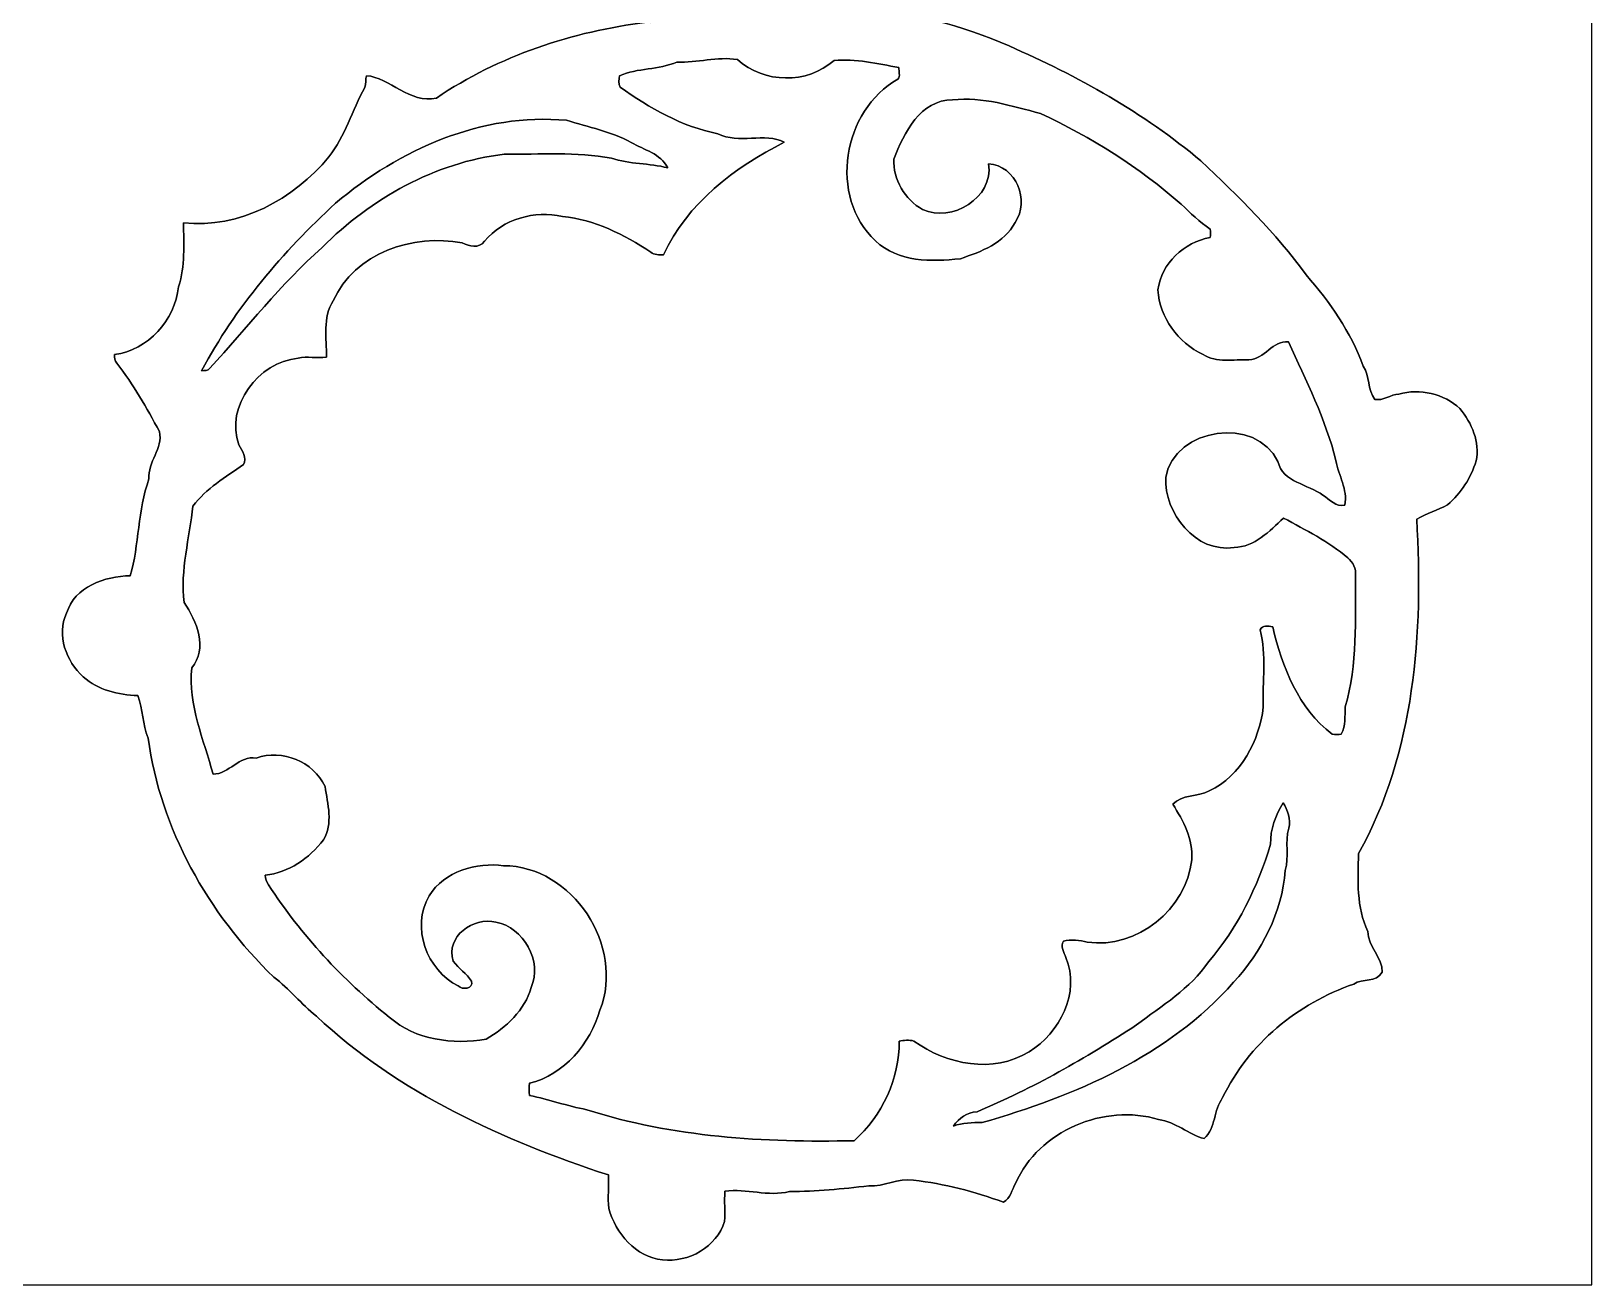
# Model space of a CAD drawing. Header units: centimetres. Extents: x -16.8 to 16.8, y -16.7 to 16.7.
# Drawn here: x -4.08 to 16.77, y -16.67 to 0.09 of the extents above; entities that cross this region are included whole.
import ezdxf

# ---------------------------------------------------------------- set-up
doc = ezdxf.new("R2010")
doc.units = ezdxf.units.CM
doc.header["$MEASUREMENT"] = 0
doc.layers.add('Layer 1', color=7, linetype='Continuous')

msp = doc.modelspace()

# ---------------------------------------------------------------- linework, layer by layer
at = {"layer": 'Layer 1', "color": 7}
for points, knots in [([(-16.77458, 16.66875), (-16.77458, 16.66875), (16.77458, 16.66875), (16.77458, 16.66875), (16.77458, 16.66875), (16.77458, 16.66875), (16.77458, -16.66875), (16.77458, -16.66875), (16.77458, -16.66875), (16.77458, -16.66875), (-16.77458, -16.66875), (-16.77458, -16.66875), (-16.77458, -16.66875), (-16.77458, -16.66875), (-16.77458, 16.66875), (-16.77458, 16.66875), (-16.77458, 16.66875), (-16.77458, 16.66875), (-16.77458, 16.66875), (-16.77458, 16.66875)], [0, 0, 0, 0, 0.16666667, 0.16666667, 0.16666667, 0.16666667, 0.33333333, 0.33333333, 0.33333333, 0.33333333, 0.5, 0.5, 0.5, 0.5, 0.66666667, 0.66666667, 0.66666667, 0.66666667, 1, 1, 1, 1]), ([(5.17842, 0.66569), (5.10328, 0.55033), (5.1121, 0.40111), (5.0352, 0.28893), (5.0352, 0.28893), (4.73428, 0.29669), (4.445, 0.19438), (4.14373, 0.21026), (4.14373, 0.21026), (3.15031, 0.08714), (2.16817, -0.23707), (1.33209, -0.80292), (1.33209, -0.80292), (0.98072, -0.88441), (0.70556, -0.5267), (0.39617, -0.50447), (0.39617, -0.50447), (0.38559, -0.55598), (0.39123, -0.61066), (0.37324, -0.66075), (0.37324, -0.66075), (0.21026, -0.96873), (0.11254, -1.31233), (-0.10478, -1.59032), (-0.10478, -1.59032), (-0.57503, -2.15724), (-1.29752, -2.55199), (-2.04929, -2.47086), (-2.04929, -2.47086), (-2.04435, -2.75766), (-2.02424, -3.04835), (-2.11526, -3.32493), (-2.11526, -3.32493), (-2.16394, -3.77119), (-2.52024, -4.17618), (-2.96933, -4.23122), (-2.96933, -4.23122), (-2.9718, -4.27214), (-2.9718, -4.31694), (-2.93829, -4.34728), (-2.93829, -4.34728), (-2.71921, -4.63268), (-2.54106, -4.94594), (-2.36961, -5.26133), (-2.36961, -5.26133), (-2.31951, -5.48887), (-2.52942, -5.66914), (-2.50966, -5.89527), (-2.50966, -5.89527), (-2.661, -6.31155), (-2.63843, -6.77792), (-2.76119, -7.18926), (-2.76119, -7.18926), (-3.09668, -7.19631), (-3.50555, -7.33601), (-3.61068, -7.69091), (-3.61068, -7.69091), (-3.74826, -7.97877), (-3.61774, -8.33755), (-3.38773, -8.53863), (-3.38773, -8.53863), (-3.19229, -8.72102), (-2.91853, -8.77993), (-2.65924, -8.79158), (-2.65924, -8.79158), (-2.58939, -8.97431), (-2.59786, -9.17681), (-2.5206, -9.36025), (-2.5206, -9.36025), (-2.35832, -10.57134), (-1.71979, -11.70411), (-0.84279, -12.55466), (-0.84279, -12.55466), (-0.63676, -12.71199), (-0.47272, -12.9159), (-0.27164, -13.07888), (-0.27164, -13.07888), (0.82303, -14.10441), (2.2285, -14.74082), (3.63185, -15.20084), (3.63185, -15.20084), (3.64031, -15.34936), (3.6195, -15.49894), (3.63502, -15.64746), (3.63502, -15.64746), (3.72957, -15.97801), (3.99521, -16.29869), (4.35434, -16.33467), (4.35434, -16.33467), (4.69935, -16.37418), (5.08212, -16.16428), (5.18266, -15.82067), (5.18266, -15.82067), (5.19465, -15.68697), (5.17701, -15.55256), (5.1883, -15.41921), (5.1883, -15.41921), (5.47793, -15.37723), (5.76439, -15.494), (6.05049, -15.42274), (6.05049, -15.42274), (6.4068, -15.41886), (6.75746, -15.38676), (7.11024, -15.34654), (7.11024, -15.34654), (7.31626, -15.35924), (7.4997, -15.2333), (7.70925, -15.2721), (7.70925, -15.2721), (8.11953, -15.31373), (8.52382, -15.4245), (8.91328, -15.5642), (8.91328, -15.5642), (9.00324, -15.51129), (9.023, -15.3984), (9.07274, -15.31408), (9.07274, -15.31408), (9.38107, -14.60923), (10.25984, -14.23811), (10.9855, -14.46001), (10.9855, -14.46001), (11.21022, -14.48717), (11.3852, -14.65756), (11.59298, -14.71471), (11.59298, -14.71471), (11.74997, -14.5729), (11.71787, -14.33124), (11.84063, -14.1665), (11.84063, -14.1665), (12.18389, -13.44683), (12.84605, -12.90567), (13.59394, -12.64885), (13.59394, -12.64885), (13.71141, -12.56347), (13.89415, -12.63403), (13.97353, -12.49116), (13.97353, -12.49116), (13.97882, -12.29078), (13.78303, -12.14755), (13.78091, -11.94576), (13.78091, -11.94576), (13.62639, -11.62332), (13.64827, -11.25396), (13.65814, -10.90366), (13.65814, -10.90366), (14.41415, -9.54229), (14.52139, -7.95232), (14.43531, -6.4329), (14.43531, -6.4329), (14.56725, -6.35776), (14.71401, -6.31331), (14.84701, -6.24099), (14.84701, -6.24099), (15.02481, -6.08542), (15.15957, -5.8801), (15.22906, -5.65397), (15.22906, -5.65397), (15.28339, -5.40173), (15.16839, -5.14773), (15.01246, -4.95512), (15.01246, -4.95512), (14.80185, -4.75086), (14.47447, -4.68454), (14.19578, -4.76038), (14.19578, -4.76038), (14.08324, -4.76603), (13.9887, -4.85563), (13.87299, -4.83094), (13.87299, -4.83094), (13.77668, -4.69724), (13.80772, -4.52437), (13.72094, -4.38644), (13.72094, -4.38644), (13.55125, -3.93241), (13.27679, -3.52848), (12.95717, -3.16759), (12.95717, -3.16759), (12.54936, -2.60597), (12.05442, -2.11702), (11.54959, -1.64324), (11.54959, -1.64324), (10.78336, -0.99907), (9.90106, -0.50659), (8.98631, -0.10689), (8.98631, -0.10689), (8.35096, 0.17039), (7.68032, 0.34784), (6.99135, 0.39194), (6.99135, 0.39194), (6.93561, 0.44979), (6.95501, 0.53693), (6.9275, 0.60643), (6.9275, 0.60643), (6.84354, 0.96379), (6.47065, 1.18992), (6.1214, 1.19839), (6.1214, 1.19839), (5.73476, 1.23578), (5.37386, 0.98531), (5.17842, 0.66569), (5.17842, 0.66569), (5.17842, 0.66569), (5.17842, 0.66569), (5.17842, 0.66569)], [0, 0, 0, 0, 0.01923077, 0.01923077, 0.01923077, 0.01923077, 0.03846154, 0.03846154, 0.03846154, 0.03846154, 0.05769231, 0.05769231, 0.05769231, 0.05769231, 0.07692308, 0.07692308, 0.07692308, 0.07692308, 0.09615385, 0.09615385, 0.09615385, 0.09615385, 0.11538462, 0.11538462, 0.11538462, 0.11538462, 0.13461538, 0.13461538, 0.13461538, 0.13461538, 0.15384615, 0.15384615, 0.15384615, 0.15384615, 0.17307692, 0.17307692, 0.17307692, 0.17307692, 0.19230769, 0.19230769, 0.19230769, 0.19230769, 0.21153846, 0.21153846, 0.21153846, 0.21153846, 0.23076923, 0.23076923, 0.23076923, 0.23076923, 0.25, 0.25, 0.25, 0.25, 0.26923077, 0.26923077, 0.26923077, 0.26923077, 0.28846154, 0.28846154, 0.28846154, 0.28846154, 0.30769231, 0.30769231, 0.30769231, 0.30769231, 0.32692308, 0.32692308, 0.32692308, 0.32692308, 0.34615385, 0.34615385, 0.34615385, 0.34615385, 0.36538462, 0.36538462, 0.36538462, 0.36538462, 0.38461538, 0.38461538, 0.38461538, 0.38461538, 0.40384615, 0.40384615, 0.40384615, 0.40384615, 0.42307692, 0.42307692, 0.42307692, 0.42307692, 0.44230769, 0.44230769, 0.44230769, 0.44230769, 0.46153846, 0.46153846, 0.46153846, 0.46153846, 0.48076923, 0.48076923, 0.48076923, 0.48076923, 0.5, 0.5, 0.5, 0.5, 0.51923077, 0.51923077, 0.51923077, 0.51923077, 0.53846154, 0.53846154, 0.53846154, 0.53846154, 0.55769231, 0.55769231, 0.55769231, 0.55769231, 0.57692308, 0.57692308, 0.57692308, 0.57692308, 0.59615385, 0.59615385, 0.59615385, 0.59615385, 0.61538462, 0.61538462, 0.61538462, 0.61538462, 0.63461538, 0.63461538, 0.63461538, 0.63461538, 0.65384615, 0.65384615, 0.65384615, 0.65384615, 0.67307692, 0.67307692, 0.67307692, 0.67307692, 0.69230769, 0.69230769, 0.69230769, 0.69230769, 0.71153846, 0.71153846, 0.71153846, 0.71153846, 0.73076923, 0.73076923, 0.73076923, 0.73076923, 0.75, 0.75, 0.75, 0.75, 0.76923077, 0.76923077, 0.76923077, 0.76923077, 0.78846154, 0.78846154, 0.78846154, 0.78846154, 0.80769231, 0.80769231, 0.80769231, 0.80769231, 0.82692308, 0.82692308, 0.82692308, 0.82692308, 0.84615385, 0.84615385, 0.84615385, 0.84615385, 0.86538462, 0.86538462, 0.86538462, 0.86538462, 0.88461538, 0.88461538, 0.88461538, 0.88461538, 0.90384615, 0.90384615, 0.90384615, 0.90384615, 0.92307692, 0.92307692, 0.92307692, 0.92307692, 0.94230769, 0.94230769, 0.94230769, 0.94230769, 0.96153846, 0.96153846, 0.96153846, 0.96153846, 1, 1, 1, 1]), ([(4.54695, -0.32209), (4.81859, -0.33655), (5.08388, -0.24271), (5.35517, -0.28857), (5.35517, -0.28857), (5.71288, -0.60819), (6.28544, -0.62054), (6.64774, -0.30057), (6.64774, -0.30057), (6.93244, -0.2734), (7.23053, -0.34114), (7.51452, -0.39582), (7.51452, -0.39582), (7.51064, -0.44521), (7.53533, -0.50765), (7.50147, -0.54857), (7.50147, -0.54857), (6.75993, -0.96696), (6.56802, -2.1209), (7.20161, -2.71321), (7.20161, -2.71321), (7.50817, -3.00037), (7.94597, -2.99297), (8.33543, -2.95063), (8.33543, -2.95063), (8.61342, -2.85785), (8.92246, -2.74285), (9.06709, -2.46662), (9.06709, -2.46662), (9.26818, -2.1777), (9.07979, -1.70286), (8.71291, -1.68346), (8.71291, -1.68346), (8.77852, -2.14066), (8.22113, -2.47262), (7.83026, -2.29376), (7.83026, -2.29376), (7.59425, -2.15935), (7.43021, -1.89054), (7.44573, -1.61854), (7.44573, -1.61854), (7.58049, -1.27176), (7.80062, -0.82268), (8.23207, -0.82832), (8.23207, -0.82832), (8.63106, -0.77999), (9.02441, -0.91228), (9.4047, -1.00859), (9.4047, -1.00859), (10.08415, -1.32433), (10.72515, -1.7272), (11.28783, -2.22321), (11.28783, -2.22321), (11.40777, -2.3428), (11.53336, -2.4578), (11.67306, -2.55482), (11.67306, -2.55482), (11.68294, -2.59115), (11.67836, -2.62996), (11.67412, -2.66735), (11.67412, -2.66735), (11.32276, -2.7305), (11.02325, -3.01025), (10.97386, -3.36868), (10.97386, -3.36868), (10.99961, -3.73909), (11.24409, -4.07388), (11.57817, -4.23051), (11.57817, -4.23051), (11.75949, -4.35187), (11.98668, -4.2926), (12.19165, -4.30283), (12.19165, -4.30283), (12.39837, -4.29613), (12.51585, -4.03578), (12.7187, -4.064), (12.7187, -4.064), (12.95823, -4.58117), (13.21611, -5.09588), (13.35546, -5.65079), (13.35546, -5.65079), (13.38862, -5.85117), (13.51562, -6.03321), (13.47329, -6.24381), (13.47329, -6.24381), (13.35017, -6.2738), (13.27432, -6.16938), (13.18119, -6.11293), (13.18119, -6.11293), (12.98257, -5.96265), (12.64426, -5.94395), (12.5797, -5.66349), (12.5797, -5.66349), (12.28725, -5.04896), (11.20352, -5.207), (11.0804, -5.87199), (11.0804, -5.87199), (11.05394, -6.34894), (11.48115, -6.89046), (11.99303, -6.81214), (11.99303, -6.81214), (12.27208, -6.80579), (12.4654, -6.59306), (12.6559, -6.41809), (12.6559, -6.41809), (12.94941, -6.58107), (13.25739, -6.72818), (13.51209, -6.95078), (13.51209, -6.95078), (13.58371, -7.00652), (13.62675, -7.09436), (13.61616, -7.18573), (13.61616, -7.18573), (13.61158, -7.77381), (13.64686, -8.37389), (13.47999, -8.94221), (13.47999, -8.94221), (13.47188, -9.06533), (13.4874, -9.19445), (13.42672, -9.30804), (13.42672, -9.30804), (13.3858, -9.31228), (13.34523, -9.31369), (13.30501, -9.30945), (13.30501, -9.30945), (12.85099, -8.96197), (12.63826, -8.40916), (12.51021, -7.87259), (12.51021, -7.87259), (12.44882, -7.8613), (12.37297, -7.84225), (12.34122, -7.91351), (12.34122, -7.91351), (12.43083, -8.24759), (12.36909, -8.60178), (12.38321, -8.94433), (12.38321, -8.94433), (12.33099, -9.39765), (12.08864, -9.86084), (11.66142, -10.06687), (11.66142, -10.06687), (11.50514, -10.14377), (11.29877, -10.11484), (11.17282, -10.24396), (11.17282, -10.24396), (11.31711, -10.46268), (11.4487, -10.71633), (11.42894, -10.98621), (11.42894, -10.98621), (11.35697, -11.64625), (10.69516, -12.18494), (10.03159, -12.08722), (10.03159, -12.08722), (9.92822, -12.06218), (9.81534, -12.04983), (9.71197, -12.07558), (9.71197, -12.07558), (9.66576, -12.14437), (9.72361, -12.22516), (9.74266, -12.29466), (9.74266, -12.29466), (9.94339, -12.76033), (9.66364, -13.3036), (9.25301, -13.55231), (9.25301, -13.55231), (8.77499, -13.85252), (8.15234, -13.72341), (7.71313, -13.41085), (7.71313, -13.41085), (7.64999, -13.38968), (7.58084, -13.40203), (7.51699, -13.40944), (7.51699, -13.40944), (7.5244, -13.9132), (7.29051, -14.40639), (6.91586, -14.74258), (6.91586, -14.74258), (5.71112, -14.76798), (4.48945, -14.69602), (3.34186, -14.32807), (3.34186, -14.32807), (3.08328, -14.27833), (2.83598, -14.19225), (2.57704, -14.13616), (2.57704, -14.13616), (2.57069, -14.08218), (2.57034, -14.0275), (2.57563, -13.97423), (2.57563, -13.97423), (3.03989, -13.85923), (3.38772, -13.44789), (3.51719, -12.99563), (3.51719, -12.99563), (3.85621, -12.1412), (3.1496, -11.06876), (2.22956, -11.06593), (2.22956, -11.06593), (1.87113, -11.01972), (1.4351, -11.13578), (1.23719, -11.46951), (1.23719, -11.46951), (0.98637, -11.88332), (1.20191, -12.46258), (1.62172, -12.67354), (1.62172, -12.67354), (1.68028, -12.72646), (1.82986, -12.71799), (1.80164, -12.60969), (1.80164, -12.60969), (1.73637, -12.50809), (1.62877, -12.44071), (1.55681, -12.34334), (1.55681, -12.34334), (1.45027, -12.0075), (1.82457, -11.75244), (2.12831, -11.81911), (2.12831, -11.81911), (2.49273, -11.88896), (2.75519, -12.34581), (2.59821, -12.6933), (2.59821, -12.6933), (2.51672, -13.00304), (2.25954, -13.22564), (1.99637, -13.38686), (1.99637, -13.38686), (1.55222, -13.45706), (1.05445, -13.40167), (0.70273, -13.09123), (0.70273, -13.09123), (0.07832, -12.58746), (-0.47766, -11.99656), (-0.91158, -11.32064), (-0.91158, -11.32064), (-0.93804, -11.28219), (-0.95885, -11.24021), (-0.95462, -11.19258), (-0.95462, -11.19258), (-0.641, -11.15942), (-0.36936, -10.96786), (-0.17745, -10.72056), (-0.17745, -10.72056), (-0.04586, -10.50219), (-0.12136, -10.23902), (-0.15628, -10.00831), (-0.15628, -10.00831), (-0.31433, -9.66752), (-0.72672, -9.5063), (-1.07738, -9.6266), (-1.07738, -9.6266), (-1.30457, -9.58921), (-1.44074, -9.84144), (-1.65312, -9.84285), (-1.65312, -9.84285), (-1.77412, -9.38706), (-1.99108, -8.91399), (-1.93887, -8.42222), (-1.93887, -8.42222), (-1.71697, -8.16046), (-1.86937, -7.79568), (-2.04082, -7.54909), (-2.04082, -7.54909), (-2.09444, -7.11165), (-1.96497, -6.68267), (-1.92334, -6.25722), (-1.92334, -6.25722), (-1.74237, -6.02439), (-1.4859, -5.86705), (-1.24425, -5.70406), (-1.24425, -5.70406), (-1.19451, -5.61411), (-1.26647, -5.51886), (-1.31022, -5.44089), (-1.31022, -5.44089), (-1.49366, -4.9209), (-1.0474, -4.3307), (-0.51717, -4.28096), (-0.51717, -4.28096), (-0.39229, -4.25309), (-0.26353, -4.28343), (-0.13758, -4.26685), (-0.13758, -4.26685), (-0.133, -4.01355), (-0.19226, -3.73909), (-0.04621, -3.51296), (-0.04621, -3.51296), (0.23812, -2.86773), (1.02517, -2.61549), (1.67675, -2.73861), (1.67675, -2.73861), (1.77729, -2.78342), (1.89548, -2.82187), (1.9745, -2.71745), (1.9745, -2.71745), (2.22321, -2.419), (2.64478, -2.30152), (3.01766, -2.38513), (3.01766, -2.38513), (3.44487, -2.42782), (3.84351, -2.6289), (4.19735, -2.86385), (4.19735, -2.86385), (4.24462, -2.90513), (4.30918, -2.89489), (4.36774, -2.89877), (4.36774, -2.89877), (4.68101, -2.21086), (5.32165, -1.72579), (5.98205, -1.39418), (5.98205, -1.39418), (5.72417, -1.25801), (5.37069, -1.42416), (5.09411, -1.28023), (5.09411, -1.28023), (4.61222, -1.1871), (4.18253, -0.93592), (3.78601, -0.65617), (3.78601, -0.65617), (3.76061, -0.61066), (3.77402, -0.55457), (3.77719, -0.50553), (3.77719, -0.50553), (4.02414, -0.39864), (4.29754, -0.42757), (4.54695, -0.32209)], [0, 0, 0, 0, 0.01219512, 0.01219512, 0.01219512, 0.01219512, 0.02439024, 0.02439024, 0.02439024, 0.02439024, 0.03658537, 0.03658537, 0.03658537, 0.03658537, 0.04878049, 0.04878049, 0.04878049, 0.04878049, 0.06097561, 0.06097561, 0.06097561, 0.06097561, 0.07317073, 0.07317073, 0.07317073, 0.07317073, 0.08536585, 0.08536585, 0.08536585, 0.08536585, 0.09756098, 0.09756098, 0.09756098, 0.09756098, 0.1097561, 0.1097561, 0.1097561, 0.1097561, 0.12195122, 0.12195122, 0.12195122, 0.12195122, 0.13414634, 0.13414634, 0.13414634, 0.13414634, 0.14634146, 0.14634146, 0.14634146, 0.14634146, 0.15853659, 0.15853659, 0.15853659, 0.15853659, 0.17073171, 0.17073171, 0.17073171, 0.17073171, 0.18292683, 0.18292683, 0.18292683, 0.18292683, 0.19512195, 0.19512195, 0.19512195, 0.19512195, 0.20731707, 0.20731707, 0.20731707, 0.20731707, 0.2195122, 0.2195122, 0.2195122, 0.2195122, 0.23170732, 0.23170732, 0.23170732, 0.23170732, 0.24390244, 0.24390244, 0.24390244, 0.24390244, 0.25609756, 0.25609756, 0.25609756, 0.25609756, 0.26829268, 0.26829268, 0.26829268, 0.26829268, 0.2804878, 0.2804878, 0.2804878, 0.2804878, 0.29268293, 0.29268293, 0.29268293, 0.29268293, 0.30487805, 0.30487805, 0.30487805, 0.30487805, 0.31707317, 0.31707317, 0.31707317, 0.31707317, 0.32926829, 0.32926829, 0.32926829, 0.32926829, 0.34146341, 0.34146341, 0.34146341, 0.34146341, 0.35365854, 0.35365854, 0.35365854, 0.35365854, 0.36585366, 0.36585366, 0.36585366, 0.36585366, 0.37804878, 0.37804878, 0.37804878, 0.37804878, 0.3902439, 0.3902439, 0.3902439, 0.3902439, 0.40243902, 0.40243902, 0.40243902, 0.40243902, 0.41463415, 0.41463415, 0.41463415, 0.41463415, 0.42682927, 0.42682927, 0.42682927, 0.42682927, 0.43902439, 0.43902439, 0.43902439, 0.43902439, 0.45121951, 0.45121951, 0.45121951, 0.45121951, 0.46341463, 0.46341463, 0.46341463, 0.46341463, 0.47560976, 0.47560976, 0.47560976, 0.47560976, 0.48780488, 0.48780488, 0.48780488, 0.48780488, 0.5, 0.5, 0.5, 0.5, 0.51219512, 0.51219512, 0.51219512, 0.51219512, 0.52439024, 0.52439024, 0.52439024, 0.52439024, 0.53658537, 0.53658537, 0.53658537, 0.53658537, 0.54878049, 0.54878049, 0.54878049, 0.54878049, 0.56097561, 0.56097561, 0.56097561, 0.56097561, 0.57317073, 0.57317073, 0.57317073, 0.57317073, 0.58536585, 0.58536585, 0.58536585, 0.58536585, 0.59756098, 0.59756098, 0.59756098, 0.59756098, 0.6097561, 0.6097561, 0.6097561, 0.6097561, 0.62195122, 0.62195122, 0.62195122, 0.62195122, 0.63414634, 0.63414634, 0.63414634, 0.63414634, 0.64634146, 0.64634146, 0.64634146, 0.64634146, 0.65853659, 0.65853659, 0.65853659, 0.65853659, 0.67073171, 0.67073171, 0.67073171, 0.67073171, 0.68292683, 0.68292683, 0.68292683, 0.68292683, 0.69512195, 0.69512195, 0.69512195, 0.69512195, 0.70731707, 0.70731707, 0.70731707, 0.70731707, 0.7195122, 0.7195122, 0.7195122, 0.7195122, 0.73170732, 0.73170732, 0.73170732, 0.73170732, 0.74390244, 0.74390244, 0.74390244, 0.74390244, 0.75609756, 0.75609756, 0.75609756, 0.75609756, 0.76829268, 0.76829268, 0.76829268, 0.76829268, 0.7804878, 0.7804878, 0.7804878, 0.7804878, 0.79268293, 0.79268293, 0.79268293, 0.79268293, 0.80487805, 0.80487805, 0.80487805, 0.80487805, 0.81707317, 0.81707317, 0.81707317, 0.81707317, 0.82926829, 0.82926829, 0.82926829, 0.82926829, 0.84146341, 0.84146341, 0.84146341, 0.84146341, 0.85365854, 0.85365854, 0.85365854, 0.85365854, 0.86585366, 0.86585366, 0.86585366, 0.86585366, 0.87804878, 0.87804878, 0.87804878, 0.87804878, 0.8902439, 0.8902439, 0.8902439, 0.8902439, 0.90243902, 0.90243902, 0.90243902, 0.90243902, 0.91463415, 0.91463415, 0.91463415, 0.91463415, 0.92682927, 0.92682927, 0.92682927, 0.92682927, 0.93902439, 0.93902439, 0.93902439, 0.93902439, 0.95121951, 0.95121951, 0.95121951, 0.95121951, 0.96341463, 0.96341463, 0.96341463, 0.96341463, 0.97560976, 0.97560976, 0.97560976, 0.97560976, 1, 1, 1, 1]), ([(-0.01588, -2.2098), (0.83749, -1.48731), (1.94028, -0.99554), (3.07234, -1.10067), (3.07234, -1.10067), (3.36374, -1.19168), (3.66466, -1.24954), (3.93629, -1.39559), (3.93629, -1.39559), (4.1081, -1.50036), (4.32717, -1.54093), (4.42419, -1.73673), (4.42419, -1.73673), (4.17654, -1.6704), (3.91478, -1.69016), (3.6703, -1.60761), (3.6703, -1.60761), (3.20005, -1.51659), (2.71604, -1.55857), (2.23873, -1.55328), (2.23873, -1.55328), (1.31339, -1.6637), (0.46108, -2.14524), (-0.19614, -2.79964), (-0.19614, -2.79964), (-0.74542, -3.29071), (-1.20121, -3.87279), (-1.6951, -4.41607), (-1.6951, -4.41607), (-1.71838, -4.45629), (-1.76989, -4.44218), (-1.80728, -4.44853), (-1.80728, -4.44853), (-1.35537, -3.60468), (-0.72214, -2.85609), (-0.01588, -2.2098)], [0, 0, 0, 0, 0.1, 0.1, 0.1, 0.1, 0.2, 0.2, 0.2, 0.2, 0.3, 0.3, 0.3, 0.3, 0.4, 0.4, 0.4, 0.4, 0.5, 0.5, 0.5, 0.5, 0.6, 0.6, 0.6, 0.6, 0.7, 0.7, 0.7, 0.7, 0.8, 0.8, 0.8, 0.8, 1, 1, 1, 1]), ([(12.48128, -10.77877), (12.47599, -10.58122), (12.54936, -10.39248), (12.64744, -10.2235), (12.64744, -10.2235), (12.71094, -10.32369), (12.75433, -10.44681), (12.72469, -10.56605), (12.72469, -10.56605), (12.66966, -10.74914), (12.7321, -10.94599), (12.67707, -11.13014), (12.67707, -11.13014), (12.63332, -11.68717), (12.36662, -12.21599), (11.98598, -12.62309), (11.98598, -12.62309), (11.11814, -13.61193), (9.85873, -14.14709), (8.62506, -14.49987), (8.62506, -14.49987), (8.49454, -14.49634), (8.36577, -14.50375), (8.24159, -14.54679), (8.24159, -14.54679), (8.3185, -14.43814), (8.42151, -14.36441), (8.55768, -14.35417), (8.55768, -14.35417), (9.30557, -14.04338), (10.01113, -13.63662), (10.68881, -13.19459), (10.68881, -13.19459), (11.02924, -12.93918), (11.4046, -12.71023), (11.65084, -12.35322), (11.65084, -12.35322), (12.04242, -11.89849), (12.30912, -11.35062), (12.48128, -10.77877)], [0, 0, 0, 0, 0.09090909, 0.09090909, 0.09090909, 0.09090909, 0.18181818, 0.18181818, 0.18181818, 0.18181818, 0.27272727, 0.27272727, 0.27272727, 0.27272727, 0.36363636, 0.36363636, 0.36363636, 0.36363636, 0.45454545, 0.45454545, 0.45454545, 0.45454545, 0.54545455, 0.54545455, 0.54545455, 0.54545455, 0.63636364, 0.63636364, 0.63636364, 0.63636364, 0.72727273, 0.72727273, 0.72727273, 0.72727273, 0.81818182, 0.81818182, 0.81818182, 0.81818182, 1, 1, 1, 1])]:
    msp.add_open_spline(points, degree=3, knots=knots, dxfattribs=at)
at = {"layer": 'Layer 1', "color": 251}
for points, knots in [([(5.17842, 0.66569), (5.37386, 0.98531), (5.73476, 1.23578), (6.1214, 1.19839), (6.1214, 1.19839), (6.47065, 1.18992), (6.84354, 0.96379), (6.9275, 0.60643), (6.9275, 0.60643), (6.95501, 0.53693), (6.93561, 0.44979), (6.99135, 0.39194), (6.99135, 0.39194), (7.68032, 0.34784), (8.35096, 0.17039), (8.98631, -0.10689), (8.98631, -0.10689), (9.90106, -0.50659), (10.78336, -0.99907), (11.54959, -1.64324), (11.54959, -1.64324), (12.05442, -2.11702), (12.54936, -2.60597), (12.95717, -3.16759), (12.95717, -3.16759), (13.27679, -3.52848), (13.55125, -3.93241), (13.72094, -4.38644), (13.72094, -4.38644), (13.80772, -4.52437), (13.77668, -4.69724), (13.87299, -4.83094), (13.87299, -4.83094), (13.9887, -4.85563), (14.08324, -4.76603), (14.19578, -4.76038), (14.19578, -4.76038), (14.47447, -4.68454), (14.80185, -4.75086), (15.01246, -4.95512), (15.01246, -4.95512), (15.16839, -5.14773), (15.28339, -5.40173), (15.22906, -5.65397), (15.22906, -5.65397), (15.15957, -5.8801), (15.02481, -6.08542), (14.84701, -6.24099), (14.84701, -6.24099), (14.71401, -6.31331), (14.56725, -6.35776), (14.43531, -6.4329), (14.43531, -6.4329), (14.52139, -7.95232), (14.41415, -9.54229), (13.65814, -10.90366), (13.65814, -10.90366), (13.64827, -11.25396), (13.62639, -11.62332), (13.78091, -11.94576), (13.78091, -11.94576), (13.78303, -12.14755), (13.97882, -12.29078), (13.97353, -12.49116), (13.97353, -12.49116), (13.89415, -12.63403), (13.71141, -12.56347), (13.59394, -12.64885), (13.59394, -12.64885), (12.84605, -12.90567), (12.18389, -13.44683), (11.84063, -14.1665), (11.84063, -14.1665), (11.71787, -14.33124), (11.74997, -14.5729), (11.59298, -14.71471), (11.59298, -14.71471), (11.3852, -14.65756), (11.21022, -14.48717), (10.9855, -14.46001), (10.9855, -14.46001), (10.25984, -14.23811), (9.38107, -14.60923), (9.07274, -15.31408), (9.07274, -15.31408), (9.023, -15.3984), (9.00324, -15.51129), (8.91328, -15.5642), (8.91328, -15.5642), (8.52382, -15.4245), (8.11953, -15.31373), (7.70925, -15.2721), (7.70925, -15.2721), (7.4997, -15.2333), (7.31626, -15.35924), (7.11024, -15.34654), (7.11024, -15.34654), (6.75746, -15.38676), (6.4068, -15.41886), (6.05049, -15.42274), (6.05049, -15.42274), (5.76439, -15.494), (5.47793, -15.37723), (5.1883, -15.41921), (5.1883, -15.41921), (5.17701, -15.55256), (5.19465, -15.68697), (5.18266, -15.82067), (5.18266, -15.82067), (5.08212, -16.16428), (4.69935, -16.37418), (4.35434, -16.33467), (4.35434, -16.33467), (3.99521, -16.29869), (3.72957, -15.97801), (3.63502, -15.64746), (3.63502, -15.64746), (3.6195, -15.49894), (3.64031, -15.34936), (3.63185, -15.20084), (3.63185, -15.20084), (2.2285, -14.74082), (0.82303, -14.10441), (-0.27164, -13.07888), (-0.27164, -13.07888), (-0.47272, -12.9159), (-0.63676, -12.71199), (-0.84279, -12.55466), (-0.84279, -12.55466), (-1.71979, -11.70411), (-2.35832, -10.57134), (-2.5206, -9.36025), (-2.5206, -9.36025), (-2.59786, -9.17681), (-2.58939, -8.97431), (-2.65924, -8.79158), (-2.65924, -8.79158), (-2.91853, -8.77993), (-3.19229, -8.72102), (-3.38773, -8.53863), (-3.38773, -8.53863), (-3.61774, -8.33755), (-3.74826, -7.97877), (-3.61068, -7.69091), (-3.61068, -7.69091), (-3.50555, -7.33601), (-3.09668, -7.19631), (-2.76119, -7.18926), (-2.76119, -7.18926), (-2.63843, -6.77792), (-2.661, -6.31155), (-2.50966, -5.89527), (-2.50966, -5.89527), (-2.52942, -5.66914), (-2.31951, -5.48887), (-2.36961, -5.26133), (-2.36961, -5.26133), (-2.54106, -4.94594), (-2.71921, -4.63268), (-2.93829, -4.34728), (-2.93829, -4.34728), (-2.9718, -4.31694), (-2.9718, -4.27214), (-2.96933, -4.23122), (-2.96933, -4.23122), (-2.52024, -4.17618), (-2.16394, -3.77119), (-2.11526, -3.32493), (-2.11526, -3.32493), (-2.02424, -3.04835), (-2.04435, -2.75766), (-2.04929, -2.47086), (-2.04929, -2.47086), (-1.29752, -2.55199), (-0.57503, -2.15724), (-0.10478, -1.59032), (-0.10478, -1.59032), (0.11254, -1.31233), (0.21026, -0.96873), (0.37324, -0.66075), (0.37324, -0.66075), (0.39123, -0.61066), (0.38559, -0.55598), (0.39617, -0.50447), (0.39617, -0.50447), (0.70556, -0.5267), (0.98072, -0.88441), (1.33209, -0.80292), (1.33209, -0.80292), (2.16817, -0.23707), (3.15031, 0.08714), (4.14373, 0.21026), (4.14373, 0.21026), (4.445, 0.19438), (4.73428, 0.29669), (5.0352, 0.28893), (5.0352, 0.28893), (5.1121, 0.40111), (5.10328, 0.55033), (5.17842, 0.66569), (5.17842, 0.66569), (5.17842, 0.66569), (5.17842, 0.66569), (5.17842, 0.66569)], [0, 0, 0, 0, 0.01923077, 0.01923077, 0.01923077, 0.01923077, 0.03846154, 0.03846154, 0.03846154, 0.03846154, 0.05769231, 0.05769231, 0.05769231, 0.05769231, 0.07692308, 0.07692308, 0.07692308, 0.07692308, 0.09615385, 0.09615385, 0.09615385, 0.09615385, 0.11538462, 0.11538462, 0.11538462, 0.11538462, 0.13461538, 0.13461538, 0.13461538, 0.13461538, 0.15384615, 0.15384615, 0.15384615, 0.15384615, 0.17307692, 0.17307692, 0.17307692, 0.17307692, 0.19230769, 0.19230769, 0.19230769, 0.19230769, 0.21153846, 0.21153846, 0.21153846, 0.21153846, 0.23076923, 0.23076923, 0.23076923, 0.23076923, 0.25, 0.25, 0.25, 0.25, 0.26923077, 0.26923077, 0.26923077, 0.26923077, 0.28846154, 0.28846154, 0.28846154, 0.28846154, 0.30769231, 0.30769231, 0.30769231, 0.30769231, 0.32692308, 0.32692308, 0.32692308, 0.32692308, 0.34615385, 0.34615385, 0.34615385, 0.34615385, 0.36538462, 0.36538462, 0.36538462, 0.36538462, 0.38461538, 0.38461538, 0.38461538, 0.38461538, 0.40384615, 0.40384615, 0.40384615, 0.40384615, 0.42307692, 0.42307692, 0.42307692, 0.42307692, 0.44230769, 0.44230769, 0.44230769, 0.44230769, 0.46153846, 0.46153846, 0.46153846, 0.46153846, 0.48076923, 0.48076923, 0.48076923, 0.48076923, 0.5, 0.5, 0.5, 0.5, 0.51923077, 0.51923077, 0.51923077, 0.51923077, 0.53846154, 0.53846154, 0.53846154, 0.53846154, 0.55769231, 0.55769231, 0.55769231, 0.55769231, 0.57692308, 0.57692308, 0.57692308, 0.57692308, 0.59615385, 0.59615385, 0.59615385, 0.59615385, 0.61538462, 0.61538462, 0.61538462, 0.61538462, 0.63461538, 0.63461538, 0.63461538, 0.63461538, 0.65384615, 0.65384615, 0.65384615, 0.65384615, 0.67307692, 0.67307692, 0.67307692, 0.67307692, 0.69230769, 0.69230769, 0.69230769, 0.69230769, 0.71153846, 0.71153846, 0.71153846, 0.71153846, 0.73076923, 0.73076923, 0.73076923, 0.73076923, 0.75, 0.75, 0.75, 0.75, 0.76923077, 0.76923077, 0.76923077, 0.76923077, 0.78846154, 0.78846154, 0.78846154, 0.78846154, 0.80769231, 0.80769231, 0.80769231, 0.80769231, 0.82692308, 0.82692308, 0.82692308, 0.82692308, 0.84615385, 0.84615385, 0.84615385, 0.84615385, 0.86538462, 0.86538462, 0.86538462, 0.86538462, 0.88461538, 0.88461538, 0.88461538, 0.88461538, 0.90384615, 0.90384615, 0.90384615, 0.90384615, 0.92307692, 0.92307692, 0.92307692, 0.92307692, 0.94230769, 0.94230769, 0.94230769, 0.94230769, 0.96153846, 0.96153846, 0.96153846, 0.96153846, 1, 1, 1, 1]), ([(4.54695, -0.32209), (4.29754, -0.42757), (4.02414, -0.39864), (3.77719, -0.50553), (3.77719, -0.50553), (3.77402, -0.55457), (3.76061, -0.61066), (3.78601, -0.65617), (3.78601, -0.65617), (4.18253, -0.93592), (4.61222, -1.1871), (5.09411, -1.28023), (5.09411, -1.28023), (5.37069, -1.42416), (5.72417, -1.25801), (5.98205, -1.39418), (5.98205, -1.39418), (5.32165, -1.72579), (4.68101, -2.21086), (4.36774, -2.89877), (4.36774, -2.89877), (4.30918, -2.89489), (4.24462, -2.90513), (4.19735, -2.86385), (4.19735, -2.86385), (3.84351, -2.6289), (3.44487, -2.42782), (3.01766, -2.38513), (3.01766, -2.38513), (2.64478, -2.30152), (2.22321, -2.419), (1.9745, -2.71745), (1.9745, -2.71745), (1.89548, -2.82187), (1.77729, -2.78342), (1.67675, -2.73861), (1.67675, -2.73861), (1.02517, -2.61549), (0.23812, -2.86773), (-0.04621, -3.51296), (-0.04621, -3.51296), (-0.19226, -3.73909), (-0.133, -4.01355), (-0.13758, -4.26685), (-0.13758, -4.26685), (-0.26353, -4.28343), (-0.39229, -4.25309), (-0.51717, -4.28096), (-0.51717, -4.28096), (-1.0474, -4.3307), (-1.49366, -4.9209), (-1.31022, -5.44089), (-1.31022, -5.44089), (-1.26647, -5.51886), (-1.19451, -5.61411), (-1.24425, -5.70406), (-1.24425, -5.70406), (-1.4859, -5.86705), (-1.74237, -6.02439), (-1.92334, -6.25722), (-1.92334, -6.25722), (-1.96497, -6.68267), (-2.09444, -7.11165), (-2.04082, -7.54909), (-2.04082, -7.54909), (-1.86937, -7.79568), (-1.71697, -8.16046), (-1.93887, -8.42222), (-1.93887, -8.42222), (-1.99108, -8.91399), (-1.77412, -9.38706), (-1.65312, -9.84285), (-1.65312, -9.84285), (-1.44074, -9.84144), (-1.30457, -9.58921), (-1.07738, -9.6266), (-1.07738, -9.6266), (-0.72672, -9.5063), (-0.31433, -9.66752), (-0.15628, -10.00831), (-0.15628, -10.00831), (-0.12136, -10.23902), (-0.04586, -10.50219), (-0.17745, -10.72056), (-0.17745, -10.72056), (-0.36936, -10.96786), (-0.641, -11.15942), (-0.95462, -11.19258), (-0.95462, -11.19258), (-0.95885, -11.24021), (-0.93804, -11.28219), (-0.91158, -11.32064), (-0.91158, -11.32064), (-0.47766, -11.99656), (0.07832, -12.58746), (0.70273, -13.09123), (0.70273, -13.09123), (1.05445, -13.40167), (1.55222, -13.45706), (1.99637, -13.38686), (1.99637, -13.38686), (2.25954, -13.22564), (2.51672, -13.00304), (2.59821, -12.6933), (2.59821, -12.6933), (2.75519, -12.34581), (2.49273, -11.88896), (2.12831, -11.81911), (2.12831, -11.81911), (1.82457, -11.75244), (1.45027, -12.0075), (1.55681, -12.34334), (1.55681, -12.34334), (1.62877, -12.44071), (1.73637, -12.50809), (1.80164, -12.60969), (1.80164, -12.60969), (1.82986, -12.71799), (1.68028, -12.72646), (1.62172, -12.67354), (1.62172, -12.67354), (1.20191, -12.46258), (0.98637, -11.88332), (1.23719, -11.46951), (1.23719, -11.46951), (1.4351, -11.13578), (1.87113, -11.01972), (2.22956, -11.06593), (2.22956, -11.06593), (3.1496, -11.06876), (3.85621, -12.1412), (3.51719, -12.99563), (3.51719, -12.99563), (3.38772, -13.44789), (3.03989, -13.85923), (2.57563, -13.97423), (2.57563, -13.97423), (2.57034, -14.0275), (2.57069, -14.08218), (2.57704, -14.13616), (2.57704, -14.13616), (2.83598, -14.19225), (3.08328, -14.27833), (3.34186, -14.32807), (3.34186, -14.32807), (4.48945, -14.69602), (5.71112, -14.76798), (6.91586, -14.74258), (6.91586, -14.74258), (7.29051, -14.40639), (7.5244, -13.9132), (7.51699, -13.40944), (7.51699, -13.40944), (7.58084, -13.40203), (7.64999, -13.38968), (7.71313, -13.41085), (7.71313, -13.41085), (8.15234, -13.72341), (8.77499, -13.85252), (9.25301, -13.55231), (9.25301, -13.55231), (9.66364, -13.3036), (9.94339, -12.76033), (9.74266, -12.29466), (9.74266, -12.29466), (9.72361, -12.22516), (9.66576, -12.14437), (9.71197, -12.07558), (9.71197, -12.07558), (9.81534, -12.04983), (9.92822, -12.06218), (10.03159, -12.08722), (10.03159, -12.08722), (10.69516, -12.18494), (11.35697, -11.64625), (11.42894, -10.98621), (11.42894, -10.98621), (11.4487, -10.71633), (11.31711, -10.46268), (11.17282, -10.24396), (11.17282, -10.24396), (11.29877, -10.11484), (11.50514, -10.14377), (11.66142, -10.06687), (11.66142, -10.06687), (12.08864, -9.86084), (12.33099, -9.39765), (12.38321, -8.94433), (12.38321, -8.94433), (12.36909, -8.60178), (12.43083, -8.24759), (12.34122, -7.91351), (12.34122, -7.91351), (12.37297, -7.84225), (12.44882, -7.8613), (12.51021, -7.87259), (12.51021, -7.87259), (12.63826, -8.40916), (12.85099, -8.96197), (13.30501, -9.30945), (13.30501, -9.30945), (13.34523, -9.31369), (13.3858, -9.31228), (13.42672, -9.30804), (13.42672, -9.30804), (13.4874, -9.19445), (13.47188, -9.06533), (13.47999, -8.94221), (13.47999, -8.94221), (13.64686, -8.37389), (13.61158, -7.77381), (13.61616, -7.18573), (13.61616, -7.18573), (13.62675, -7.09436), (13.58371, -7.00652), (13.51209, -6.95078), (13.51209, -6.95078), (13.25739, -6.72818), (12.94941, -6.58107), (12.6559, -6.41809), (12.6559, -6.41809), (12.4654, -6.59306), (12.27208, -6.80579), (11.99303, -6.81214), (11.99303, -6.81214), (11.48115, -6.89046), (11.05394, -6.34894), (11.0804, -5.87199), (11.0804, -5.87199), (11.20352, -5.207), (12.28725, -5.04896), (12.5797, -5.66349), (12.5797, -5.66349), (12.64426, -5.94395), (12.98257, -5.96265), (13.18119, -6.11293), (13.18119, -6.11293), (13.27432, -6.16938), (13.35017, -6.2738), (13.47329, -6.24381), (13.47329, -6.24381), (13.51562, -6.03321), (13.38862, -5.85117), (13.35546, -5.65079), (13.35546, -5.65079), (13.21611, -5.09588), (12.95823, -4.58117), (12.7187, -4.064), (12.7187, -4.064), (12.51585, -4.03578), (12.39837, -4.29613), (12.19165, -4.30283), (12.19165, -4.30283), (11.98668, -4.2926), (11.75949, -4.35187), (11.57817, -4.23051), (11.57817, -4.23051), (11.24409, -4.07388), (10.99961, -3.73909), (10.97386, -3.36868), (10.97386, -3.36868), (11.02325, -3.01025), (11.32276, -2.7305), (11.67412, -2.66735), (11.67412, -2.66735), (11.67836, -2.62996), (11.68294, -2.59115), (11.67306, -2.55482), (11.67306, -2.55482), (11.53336, -2.4578), (11.40777, -2.3428), (11.28783, -2.22321), (11.28783, -2.22321), (10.72515, -1.7272), (10.08415, -1.32433), (9.4047, -1.00859), (9.4047, -1.00859), (9.02441, -0.91228), (8.63106, -0.77999), (8.23207, -0.82832), (8.23207, -0.82832), (7.80062, -0.82268), (7.58049, -1.27176), (7.44573, -1.61854), (7.44573, -1.61854), (7.43021, -1.89054), (7.59425, -2.15935), (7.83026, -2.29376), (7.83026, -2.29376), (8.22113, -2.47262), (8.77852, -2.14066), (8.71291, -1.68346), (8.71291, -1.68346), (9.07979, -1.70286), (9.26818, -2.1777), (9.06709, -2.46662), (9.06709, -2.46662), (8.92246, -2.74285), (8.61342, -2.85785), (8.33543, -2.95063), (8.33543, -2.95063), (7.94597, -2.99297), (7.50817, -3.00037), (7.20161, -2.71321), (7.20161, -2.71321), (6.56802, -2.1209), (6.75993, -0.96696), (7.50147, -0.54857), (7.50147, -0.54857), (7.53533, -0.50765), (7.51064, -0.44521), (7.51452, -0.39582), (7.51452, -0.39582), (7.23053, -0.34114), (6.93244, -0.2734), (6.64774, -0.30057), (6.64774, -0.30057), (6.28544, -0.62054), (5.71288, -0.60819), (5.35517, -0.28857), (5.35517, -0.28857), (5.08388, -0.24271), (4.81859, -0.33655), (4.54695, -0.32209), (4.54695, -0.32209), (4.54695, -0.32209), (4.54695, -0.32209), (4.54695, -0.32209)], [0, 0, 0, 0, 0.01204819, 0.01204819, 0.01204819, 0.01204819, 0.02409639, 0.02409639, 0.02409639, 0.02409639, 0.03614458, 0.03614458, 0.03614458, 0.03614458, 0.04819277, 0.04819277, 0.04819277, 0.04819277, 0.06024096, 0.06024096, 0.06024096, 0.06024096, 0.07228916, 0.07228916, 0.07228916, 0.07228916, 0.08433735, 0.08433735, 0.08433735, 0.08433735, 0.09638554, 0.09638554, 0.09638554, 0.09638554, 0.10843373, 0.10843373, 0.10843373, 0.10843373, 0.12048193, 0.12048193, 0.12048193, 0.12048193, 0.13253012, 0.13253012, 0.13253012, 0.13253012, 0.14457831, 0.14457831, 0.14457831, 0.14457831, 0.15662651, 0.15662651, 0.15662651, 0.15662651, 0.1686747, 0.1686747, 0.1686747, 0.1686747, 0.18072289, 0.18072289, 0.18072289, 0.18072289, 0.19277108, 0.19277108, 0.19277108, 0.19277108, 0.20481928, 0.20481928, 0.20481928, 0.20481928, 0.21686747, 0.21686747, 0.21686747, 0.21686747, 0.22891566, 0.22891566, 0.22891566, 0.22891566, 0.24096386, 0.24096386, 0.24096386, 0.24096386, 0.25301205, 0.25301205, 0.25301205, 0.25301205, 0.26506024, 0.26506024, 0.26506024, 0.26506024, 0.27710843, 0.27710843, 0.27710843, 0.27710843, 0.28915663, 0.28915663, 0.28915663, 0.28915663, 0.30120482, 0.30120482, 0.30120482, 0.30120482, 0.31325301, 0.31325301, 0.31325301, 0.31325301, 0.3253012, 0.3253012, 0.3253012, 0.3253012, 0.3373494, 0.3373494, 0.3373494, 0.3373494, 0.34939759, 0.34939759, 0.34939759, 0.34939759, 0.36144578, 0.36144578, 0.36144578, 0.36144578, 0.37349398, 0.37349398, 0.37349398, 0.37349398, 0.38554217, 0.38554217, 0.38554217, 0.38554217, 0.39759036, 0.39759036, 0.39759036, 0.39759036, 0.40963855, 0.40963855, 0.40963855, 0.40963855, 0.42168675, 0.42168675, 0.42168675, 0.42168675, 0.43373494, 0.43373494, 0.43373494, 0.43373494, 0.44578313, 0.44578313, 0.44578313, 0.44578313, 0.45783133, 0.45783133, 0.45783133, 0.45783133, 0.46987952, 0.46987952, 0.46987952, 0.46987952, 0.48192771, 0.48192771, 0.48192771, 0.48192771, 0.4939759, 0.4939759, 0.4939759, 0.4939759, 0.5060241, 0.5060241, 0.5060241, 0.5060241, 0.51807229, 0.51807229, 0.51807229, 0.51807229, 0.53012048, 0.53012048, 0.53012048, 0.53012048, 0.54216867, 0.54216867, 0.54216867, 0.54216867, 0.55421687, 0.55421687, 0.55421687, 0.55421687, 0.56626506, 0.56626506, 0.56626506, 0.56626506, 0.57831325, 0.57831325, 0.57831325, 0.57831325, 0.59036145, 0.59036145, 0.59036145, 0.59036145, 0.60240964, 0.60240964, 0.60240964, 0.60240964, 0.61445783, 0.61445783, 0.61445783, 0.61445783, 0.62650602, 0.62650602, 0.62650602, 0.62650602, 0.63855422, 0.63855422, 0.63855422, 0.63855422, 0.65060241, 0.65060241, 0.65060241, 0.65060241, 0.6626506, 0.6626506, 0.6626506, 0.6626506, 0.6746988, 0.6746988, 0.6746988, 0.6746988, 0.68674699, 0.68674699, 0.68674699, 0.68674699, 0.69879518, 0.69879518, 0.69879518, 0.69879518, 0.71084337, 0.71084337, 0.71084337, 0.71084337, 0.72289157, 0.72289157, 0.72289157, 0.72289157, 0.73493976, 0.73493976, 0.73493976, 0.73493976, 0.74698795, 0.74698795, 0.74698795, 0.74698795, 0.75903614, 0.75903614, 0.75903614, 0.75903614, 0.77108434, 0.77108434, 0.77108434, 0.77108434, 0.78313253, 0.78313253, 0.78313253, 0.78313253, 0.79518072, 0.79518072, 0.79518072, 0.79518072, 0.80722892, 0.80722892, 0.80722892, 0.80722892, 0.81927711, 0.81927711, 0.81927711, 0.81927711, 0.8313253, 0.8313253, 0.8313253, 0.8313253, 0.84337349, 0.84337349, 0.84337349, 0.84337349, 0.85542169, 0.85542169, 0.85542169, 0.85542169, 0.86746988, 0.86746988, 0.86746988, 0.86746988, 0.87951807, 0.87951807, 0.87951807, 0.87951807, 0.89156627, 0.89156627, 0.89156627, 0.89156627, 0.90361446, 0.90361446, 0.90361446, 0.90361446, 0.91566265, 0.91566265, 0.91566265, 0.91566265, 0.92771084, 0.92771084, 0.92771084, 0.92771084, 0.93975904, 0.93975904, 0.93975904, 0.93975904, 0.95180723, 0.95180723, 0.95180723, 0.95180723, 0.96385542, 0.96385542, 0.96385542, 0.96385542, 0.97590361, 0.97590361, 0.97590361, 0.97590361, 1, 1, 1, 1]), ([(-0.01588, -2.2098), (-0.72214, -2.85609), (-1.35537, -3.60468), (-1.80728, -4.44853), (-1.80728, -4.44853), (-1.76989, -4.44218), (-1.71838, -4.45629), (-1.6951, -4.41607), (-1.6951, -4.41607), (-1.20121, -3.87279), (-0.74542, -3.29071), (-0.19614, -2.79964), (-0.19614, -2.79964), (0.46108, -2.14524), (1.31339, -1.6637), (2.23873, -1.55328), (2.23873, -1.55328), (2.71604, -1.55857), (3.20005, -1.51659), (3.6703, -1.60761), (3.6703, -1.60761), (3.91478, -1.69016), (4.17654, -1.6704), (4.42419, -1.73673), (4.42419, -1.73673), (4.32717, -1.54093), (4.1081, -1.50036), (3.93629, -1.39559), (3.93629, -1.39559), (3.66466, -1.24954), (3.36374, -1.19168), (3.07234, -1.10067), (3.07234, -1.10067), (1.94028, -0.99554), (0.83749, -1.48731), (-0.01588, -2.2098), (-0.01588, -2.2098), (-0.01588, -2.2098), (-0.01588, -2.2098), (-0.01588, -2.2098)], [0, 0, 0, 0, 0.09090909, 0.09090909, 0.09090909, 0.09090909, 0.18181818, 0.18181818, 0.18181818, 0.18181818, 0.27272727, 0.27272727, 0.27272727, 0.27272727, 0.36363636, 0.36363636, 0.36363636, 0.36363636, 0.45454545, 0.45454545, 0.45454545, 0.45454545, 0.54545455, 0.54545455, 0.54545455, 0.54545455, 0.63636364, 0.63636364, 0.63636364, 0.63636364, 0.72727273, 0.72727273, 0.72727273, 0.72727273, 0.81818182, 0.81818182, 0.81818182, 0.81818182, 1, 1, 1, 1]), ([(12.48128, -10.77877), (12.30912, -11.35062), (12.04242, -11.89849), (11.65084, -12.35322), (11.65084, -12.35322), (11.4046, -12.71023), (11.02924, -12.93918), (10.68881, -13.19459), (10.68881, -13.19459), (10.01113, -13.63662), (9.30557, -14.04338), (8.55768, -14.35417), (8.55768, -14.35417), (8.42151, -14.36441), (8.3185, -14.43814), (8.24159, -14.54679), (8.24159, -14.54679), (8.36577, -14.50375), (8.49454, -14.49634), (8.62506, -14.49987), (8.62506, -14.49987), (9.85873, -14.14709), (11.11814, -13.61193), (11.98598, -12.62309), (11.98598, -12.62309), (12.36662, -12.21599), (12.63332, -11.68717), (12.67707, -11.13014), (12.67707, -11.13014), (12.7321, -10.94599), (12.66966, -10.74914), (12.72469, -10.56605), (12.72469, -10.56605), (12.75433, -10.44681), (12.71094, -10.32369), (12.64744, -10.2235), (12.64744, -10.2235), (12.54936, -10.39248), (12.47599, -10.58122), (12.48128, -10.77877)], [0, 0, 0, 0, 0.09090909, 0.09090909, 0.09090909, 0.09090909, 0.18181818, 0.18181818, 0.18181818, 0.18181818, 0.27272727, 0.27272727, 0.27272727, 0.27272727, 0.36363636, 0.36363636, 0.36363636, 0.36363636, 0.45454545, 0.45454545, 0.45454545, 0.45454545, 0.54545455, 0.54545455, 0.54545455, 0.54545455, 0.63636364, 0.63636364, 0.63636364, 0.63636364, 0.72727273, 0.72727273, 0.72727273, 0.72727273, 0.81818182, 0.81818182, 0.81818182, 0.81818182, 1, 1, 1, 1])]:
    msp.add_open_spline(points, degree=3, knots=knots, dxfattribs=at)

doc.saveas('drawing.dxf')
